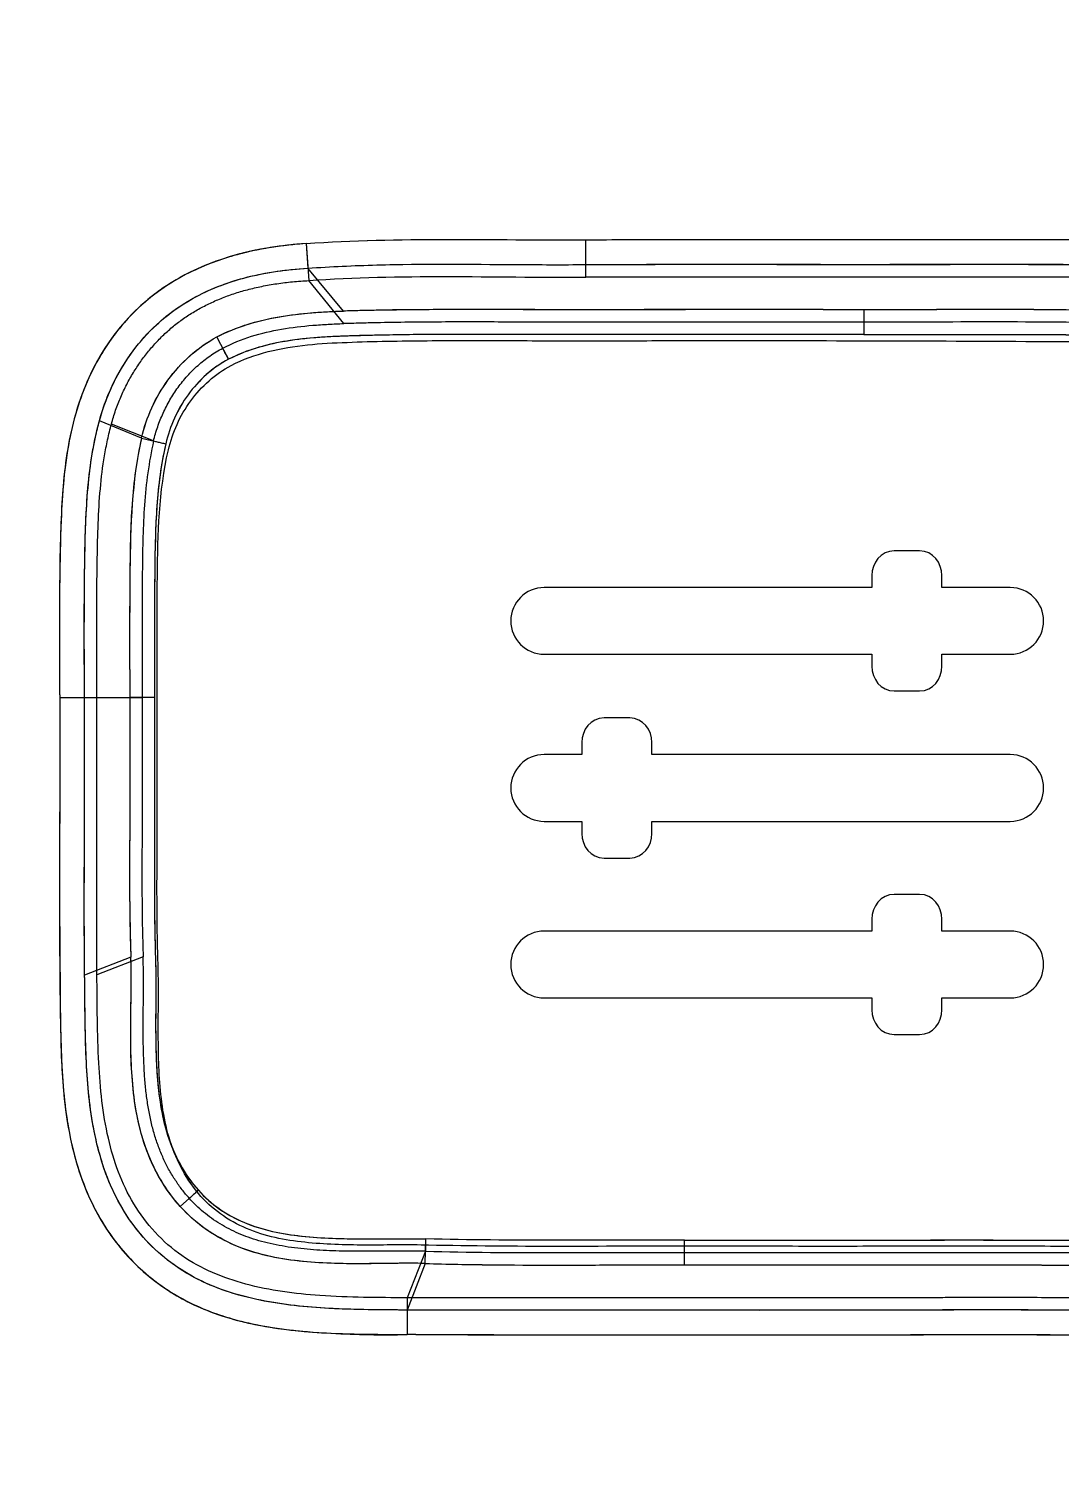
# Model space of a CAD drawing. Header units: millimetres. Extents: x 4086 to 8300, y 123 to 1549.
# Drawn here: x 6783.15 to 6793.97, y 1057.34 to 1072.49 of the extents above; entities that cross this region are included whole.
import ezdxf

# ---------------------------------------------------------------- set-up
doc = ezdxf.new("R2010")
doc.units = ezdxf.units.MM
for name, color, linetype in [('00_COMPONENTS', 7, 'Continuous'), ('06_ALL_SURFS', 7, 'Continuous'), ('layer 4', 7, 'Continuous')]:
    doc.layers.add(name, color=color, linetype=linetype)

msp = doc.modelspace()

# ---------------------------------------------------------------- linework, layer by layer
at = {"layer": '00_COMPONENTS', "linetype": 'Continuous'}
for p, q in [((6786.059, 1070.236), (6786.077, 1069.977)), ((6788.992, 1070.015), (6788.991, 1070.275)), ((6786.448, 1069.527), (6786.077, 1069.977)), ((6791.909, 1069.541), (6791.908, 1069.281)), ((6785.244, 1069.021), (6785.121, 1069.256)), ((6784.33, 1068.194), (6783.889, 1068.376)), ((6784.33, 1068.194), (6784.585, 1068.134)), ((6783.472, 1065.471), (6783.732, 1065.471)), ((6783.732, 1065.471), (6784.207, 1065.472)), ((6784.468, 1065.472), (6784.207, 1065.472)), ((6784.219, 1062.748), (6783.734, 1062.559)), ((6784.927, 1060.303), (6784.737, 1060.133)), ((6787.308, 1059.534), (6787.315, 1059.791)), ((6790.027, 1059.519), (6790.028, 1059.78)), ((6787.308, 1059.534), (6787.118, 1059.045)), ((6787.118, 1059.045), (6787.116, 1058.788))]:
    msp.add_line(p, q, dxfattribs=at)
msp.add_arc((6786.172, 1067.023), 3.208, 101.88, 105.5948, dxfattribs=at)
at = {"layer": '00_COMPONENTS', "color": 7, "linetype": 'Continuous'}
msp.add_open_spline([(6896.534, 1108.165), (6892.435, 1108.165), (6884.238, 1108.165), (6871.943, 1108.165), (6859.647, 1108.165), (6847.352, 1108.165), (6835.056, 1108.165), (6824.81, 1108.165), (6816.613, 1108.165), (6810.465, 1108.165), (6804.317, 1108.164), (6798.171, 1108.165), (6792.02, 1108.161), (6786.898, 1108.153), (6782.805, 1108.082), (6779.737, 1107.911), (6776.694, 1107.469), (6773.751, 1106.452), (6771.78, 1104.717), (6770.687, 1102.984), (6769.89, 1101.088), (6769.318, 1098.576), (6769.05, 1095.513), (6768.976, 1092.443), (6768.943, 1089.371), (6768.919, 1086.296), (6768.904, 1082.193), (6768.904, 1077.068), (6768.904, 1068.872), (6768.904, 1058.629), (6768.904, 1046.334), (6768.904, 1034.038), (6768.904, 1021.743), (6768.904, 1009.448), (6768.904, 999.206), (6768.904, 991.007), (6768.904, 985.882), (6768.919, 981.779), (6768.944, 978.707), (6768.976, 975.635), (6769.051, 972.564), (6769.318, 969.496), (6770.002, 966.488), (6771.385, 963.696), (6773.753, 961.632), (6776.68, 960.609), (6779.725, 960.166), (6782.802, 959.995), (6786.901, 959.924), (6792.022, 959.916), (6798.17, 959.911), (6804.317, 959.912), (6810.465, 959.912), (6816.613, 959.912), (6824.81, 959.912), (6835.056, 959.912), (6847.352, 959.912), (6859.647, 959.912), (6871.943, 959.912), (6884.238, 959.912), (6892.435, 959.912), (6896.534, 959.912)], degree=3, knots=[0, 0, 0, 0, 0.031258, 0.062515, 0.093773, 0.12503, 0.156288, 0.187546, 0.203174, 0.218804, 0.234431, 0.250064, 0.265681, 0.281339, 0.289127, 0.296905, 0.304752, 0.31255, 0.3203, 0.3242, 0.328112, 0.335929, 0.343723, 0.351535, 0.359344, 0.367155, 0.374992, 0.390635, 0.406242, 0.437497, 0.468755, 0.500012, 0.53127, 0.562527, 0.593784, 0.609382, 0.625053, 0.632872, 0.640675, 0.648485, 0.656303, 0.664103, 0.671927, 0.679731, 0.68745, 0.6952, 0.703045, 0.71088, 0.718683, 0.734311, 0.749937, 0.765568, 0.781197, 0.796825, 0.812455, 0.843712, 0.87497, 0.906227, 0.937485, 0.968742, 1, 1, 1, 1], dxfattribs=at)
at = {"layer": '00_COMPONENTS', "linetype": 'Continuous'}
for points in [[(6786.059, 1070.236), (6785.875, 1070.223), (6785.692, 1070.2), (6785.512, 1070.162)], [(6786.059, 1070.236), (6787.034, 1070.304), (6788.013, 1070.27), (6788.991, 1070.275)], [(6791.908, 1069.281), (6792.813, 1069.279), (6793.717, 1069.291), (6794.622, 1069.27)], [(6783.804, 1068.883), (6783.694, 1068.657), (6783.62, 1068.413), (6783.573, 1068.166)], [(6783.573, 1068.166), (6783.507, 1067.826), (6783.49, 1067.477), (6783.48, 1067.131)], [(6783.482, 1061.98), (6783.488, 1061.696), (6783.499, 1061.41), (6783.537, 1061.128)], [(6783.537, 1061.128), (6783.567, 1060.904), (6783.615, 1060.681), (6783.688, 1060.467)], [(6790.028, 1059.78), (6789.123, 1059.781), (6788.219, 1059.769), (6787.315, 1059.791)]]:
    msp.add_open_spline(points, degree=3, dxfattribs=at)
for points, knots in [([(6788.991, 1070.275), (6789.569, 1070.278), (6790.726, 1070.278), (6792.172, 1070.277), (6793.329, 1070.279), (6794.196, 1070.278), (6795.063, 1070.271), (6795.642, 1070.264), (6795.93, 1070.238)], [0, 0, 0, 0, 0.250046, 0.500085, 0.625098, 0.750112, 0.87506, 1, 1, 1, 1]), ([(6785.31, 1070.112), (6784.99, 1070.023), (6784.37, 1069.729), (6783.948, 1069.182), (6783.804, 1068.883)], [0, 0, 0, 0, 0.500066, 1, 1, 1, 1]), ([(6783.889, 1068.376), (6783.952, 1068.609), (6784.155, 1069.061), (6784.674, 1069.593), (6785.351, 1069.894), (6785.835, 1069.963), (6786.077, 1069.977)], [0, 0, 0, 0, 0.250046, 0.4998, 0.749689, 1, 1, 1, 1]), ([(6786.077, 1069.977), (6786.317, 1069.994), (6787.289, 1070.037), (6788.261, 1070.009), (6788.992, 1070.015)], [0, 0, 0, 0, 0.247573, 1, 1, 1, 1]), ([(6788.992, 1070.015), (6789.963, 1070.02), (6791.905, 1070.014), (6793.847, 1070.02), (6794.818, 1070.015)], [0, 0, 0, 0, 0.500083, 1, 1, 1, 1]), ([(6785.121, 1069.256), (6785.228, 1069.311), (6785.652, 1069.481), (6786.114, 1069.517), (6786.448, 1069.527)], [0, 0, 0, 0, 0.263795, 1, 1, 1, 1]), ([(6791.909, 1069.541), (6791.455, 1069.542), (6790.547, 1069.544), (6789.185, 1069.539), (6787.818, 1069.544), (6786.906, 1069.542), (6786.448, 1069.527)], [0, 0, 0, 0, 0.249318, 0.498716, 0.74843, 1, 1, 1, 1]), ([(6794.628, 1069.526), (6794.4, 1069.533), (6793.494, 1069.55), (6792.588, 1069.539), (6791.909, 1069.541)], [0, 0, 0, 0, 0.250955, 1, 1, 1, 1]), ([(6784.33, 1068.194), (6784.382, 1068.411), (6784.571, 1068.835), (6784.921, 1069.147), (6785.121, 1069.256)], [0, 0, 0, 0, 0.494632, 1, 1, 1, 1]), ([(6791.908, 1069.281), (6791.35, 1069.282), (6790.233, 1069.284), (6788.837, 1069.278), (6787.718, 1069.285), (6787.019, 1069.279), (6786.46, 1069.266), (6785.908, 1069.238), (6785.489, 1069.149), (6785.244, 1069.021)], [0, 0, 0, 0, 0.250132, 0.500506, 0.625898, 0.751283, 0.813978, 0.876227, 1, 1, 1, 1]), ([(6785.244, 1069.021), (6785.077, 1068.934), (6784.786, 1068.672), (6784.627, 1068.318), (6784.585, 1068.134)], [0, 0, 0, 0, 0.499196, 1, 1, 1, 1]), ([(6783.732, 1065.471), (6783.731, 1065.967), (6783.725, 1066.933), (6783.764, 1067.917), (6783.889, 1068.376)], [0, 0, 0, 0, 0.510588, 1, 1, 1, 1]), ([(6784.33, 1068.194), (6784.228, 1067.742), (6784.202, 1066.824), (6784.206, 1065.918), (6784.207, 1065.472)], [0, 0, 0, 0, 0.509358, 1, 1, 1, 1]), ([(6784.585, 1068.134), (6784.485, 1067.702), (6784.464, 1066.803), (6784.466, 1065.917), (6784.468, 1065.472)], [0, 0, 0, 0, 0.499528, 1, 1, 1, 1]), ([(6783.48, 1067.131), (6783.472, 1066.854), (6783.469, 1066.301), (6783.469, 1065.747), (6783.472, 1065.471)], [0, 0, 0, 0, 0.499969, 1, 1, 1, 1]), ([(6783.472, 1065.471), (6783.472, 1065.18), (6783.475, 1064.016), (6783.464, 1062.853), (6783.482, 1061.98)], [0, 0, 0, 0, 0.250005, 1, 1, 1, 1]), ([(6783.734, 1062.559), (6783.728, 1063.043), (6783.733, 1064.014), (6783.733, 1064.985), (6783.732, 1065.471)], [0, 0, 0, 0, 0.498945, 1, 1, 1, 1]), ([(6784.207, 1065.472), (6784.208, 1065.02), (6784.21, 1064.341), (6784.202, 1063.433), (6784.212, 1062.977), (6784.219, 1062.748)], [0, 0, 0, 0, 0.497996, 0.747895, 1, 1, 1, 1]), ([(6784.468, 1065.472), (6784.468, 1065.039), (6784.469, 1064.388), (6784.464, 1063.521), (6784.469, 1062.977), (6784.483, 1062.539), (6784.478, 1062.095), (6784.478, 1061.539), (6784.565, 1060.874), (6784.779, 1060.467), (6784.927, 1060.303)], [0, 0, 0, 0, 0.247168, 0.370755, 0.494344, 0.557186, 0.620652, 0.747468, 0.87406, 1, 1, 1, 1]), ([(6784.737, 1060.133), (6784.571, 1060.315), (6784.33, 1060.749), (6784.218, 1061.446), (6784.215, 1062.109), (6784.226, 1062.539), (6784.219, 1062.748)], [0, 0, 0, 0, 0.270836, 0.527317, 0.769329, 1, 1, 1, 1]), ([(6787.118, 1059.045), (6786.875, 1059.046), (6786.388, 1059.048), (6785.66, 1059.109), (6784.948, 1059.306), (6784.34, 1059.745), (6783.953, 1060.383), (6783.782, 1061.099), (6783.738, 1061.829), (6783.737, 1062.315), (6783.734, 1062.559)], [0, 0, 0, 0, 0.12503, 0.250048, 0.375049, 0.499992, 0.624947, 0.749944, 0.874975, 1, 1, 1, 1]), ([(6790.028, 1059.78), (6790.356, 1059.779), (6791.011, 1059.778), (6791.994, 1059.778), (6792.979, 1059.782), (6793.964, 1059.776), (6794.785, 1059.778), (6795.442, 1059.793), (6796.085, 1059.824), (6796.748, 1059.985), (6797.19, 1060.467), (6797.311, 1060.766), (6797.343, 1060.92)], [0, 0, 0, 0, 0.125838, 0.251673, 0.377576, 0.503746, 0.629905, 0.692995, 0.755636, 0.878906, 0.939425, 1, 1, 1, 1]), ([(6783.688, 1060.467), (6783.756, 1060.267), (6783.939, 1059.878), (6784.365, 1059.394), (6784.913, 1059.055), (6785.324, 1058.934), (6785.532, 1058.892)], [0, 0, 0, 0, 0.250017, 0.49998, 0.749944, 1, 1, 1, 1]), ([(6784.927, 1060.303), (6785.064, 1060.146), (6785.431, 1059.909), (6786.056, 1059.8), (6786.685, 1059.788), (6787.105, 1059.796), (6787.315, 1059.791)], [0, 0, 0, 0, 0.248531, 0.498556, 0.749156, 1, 1, 1, 1]), ([(6787.308, 1059.534), (6787.1, 1059.539), (6786.674, 1059.527), (6786.014, 1059.536), (6785.319, 1059.667), (6784.899, 1059.946), (6784.737, 1060.133)], [0, 0, 0, 0, 0.229171, 0.469893, 0.72658, 1, 1, 1, 1]), ([(6787.308, 1059.534), (6787.536, 1059.527), (6788.442, 1059.51), (6789.348, 1059.521), (6790.027, 1059.519)], [0, 0, 0, 0, 0.250944, 1, 1, 1, 1]), ([(6790.027, 1059.52), (6790.481, 1059.519), (6791.389, 1059.517), (6792.751, 1059.521), (6794.118, 1059.516), (6795.03, 1059.518), (6795.488, 1059.533)], [0, 0, 0, 0, 0.249315, 0.498717, 0.748433, 1, 1, 1, 1]), ([(6795.859, 1059.084), (6795.139, 1059.031), (6793.685, 1059.052), (6791.502, 1059.04), (6789.31, 1059.044), (6787.848, 1059.043), (6787.118, 1059.045)], [0, 0, 0, 0, 0.247593, 0.498354, 0.749333, 1, 1, 1, 1]), ([(6785.532, 1058.892), (6785.792, 1058.84), (6786.321, 1058.792), (6786.851, 1058.782), (6787.116, 1058.788)], [0, 0, 0, 0, 0.499985, 1, 1, 1, 1]), ([(6795.877, 1058.824), (6795.151, 1058.773), (6793.691, 1058.789), (6791.502, 1058.779), (6789.309, 1058.783), (6787.847, 1058.781), (6787.116, 1058.787)], [0, 0, 0, 0, 0.249272, 0.499277, 0.749641, 1, 1, 1, 1])]:
    msp.add_open_spline(points, degree=3, knots=knots, dxfattribs=at)
at = {"layer": '06_ALL_SURFS', "linetype": 'Continuous'}
for p, q in [((6786.059, 1070.236), (6786.086, 1069.847)), ((6788.993, 1069.884), (6788.991, 1070.275)), ((6788.992, 1070.015), (6788.991, 1070.275)), ((6786.448, 1069.527), (6786.077, 1069.977)), ((6786.452, 1069.396), (6786.086, 1069.847)), ((6791.909, 1069.541), (6791.908, 1069.281)), ((6785.244, 1069.021), (6785.121, 1069.256)), ((6784.33, 1068.194), (6783.889, 1068.376)), ((6784.457, 1068.164), (6784.015, 1068.342)), ((6784.33, 1068.194), (6784.585, 1068.134)), ((6783.472, 1065.471), (6783.862, 1065.471)), ((6783.732, 1065.471), (6784.207, 1065.472)), ((6783.862, 1065.472), (6784.337, 1065.472)), ((6784.468, 1065.472), (6784.207, 1065.472)), ((6784.219, 1062.748), (6783.734, 1062.559)), ((6784.348, 1062.753), (6783.863, 1062.561)), ((6784.927, 1060.303), (6784.737, 1060.133)), ((6787.308, 1059.534), (6787.315, 1059.791)), ((6790.027, 1059.519), (6790.028, 1059.78)), ((6787.311, 1059.662), (6787.119, 1059.174)), ((6787.308, 1059.534), (6787.118, 1059.045)), ((6787.119, 1059.174), (6787.116, 1058.788)), ((6787.118, 1059.045), (6787.116, 1058.788))]:
    msp.add_line(p, q, dxfattribs=at)
for points, knots in [([(6786.059, 1070.236), (6785.807, 1070.218), (6785.333, 1070.148), (6784.686, 1069.888), (6784.157, 1069.466), (6783.762, 1068.88), (6783.54, 1068.149), (6783.477, 1067.326), (6783.468, 1066.426), (6783.471, 1065.799), (6783.472, 1065.471)], [0, 0, 0, 0, 0.12219, 0.229341, 0.332759, 0.444163, 0.565374, 0.697086, 0.841566, 1, 1, 1, 1]), ([(6786.059, 1070.236), (6785.798, 1070.218), (6785.303, 1070.143), (6784.626, 1069.857), (6784.093, 1069.396), (6783.724, 1068.786), (6783.527, 1068.066), (6783.478, 1067.269), (6783.468, 1066.398), (6783.471, 1065.79), (6783.472, 1065.471)], [0, 0, 0, 0, 0.12634, 0.239994, 0.34978, 0.461264, 0.579053, 0.70644, 0.845699, 1, 1, 1, 1]), ([(6786.059, 1070.236), (6786.547, 1070.27), (6787.524, 1070.287), (6788.502, 1070.272), (6788.991, 1070.275)], [0, 0, 0, 0, 0.5, 1, 1, 1, 1]), ([(6788.991, 1070.275), (6789.477, 1070.278), (6790.449, 1070.279), (6791.665, 1070.277), (6792.636, 1070.278), (6793.364, 1070.278), (6793.971, 1070.278), (6794.396, 1070.276), (6794.638, 1070.274), (6794.825, 1070.273), (6795.015, 1070.271), (6795.276, 1070.268), (6795.732, 1070.26), (6796.383, 1070.202), (6797.142, 1069.962), (6797.569, 1069.654), (6797.746, 1069.455)], [0, 0, 0, 0, 0.162657, 0.325314, 0.406503, 0.487691, 0.56888, 0.609475, 0.629772, 0.650069, 0.671869, 0.693669, 0.737269, 0.824469, 0.912235, 1, 1, 1, 1]), ([(6783.889, 1068.376), (6783.941, 1068.567), (6784.09, 1068.924), (6784.441, 1069.375), (6784.899, 1069.706), (6785.457, 1069.91), (6785.862, 1069.965), (6786.077, 1069.977)], [0, 0, 0, 0, 0.204031, 0.393753, 0.581726, 0.778344, 1, 1, 1, 1]), ([(6786.077, 1069.977), (6786.559, 1070.012), (6787.532, 1070.027), (6788.503, 1070.011), (6788.992, 1070.015)], [0, 0, 0, 0, 0.496668, 1, 1, 1, 1]), ([(6788.992, 1070.015), (6789.478, 1070.018), (6790.45, 1070.019), (6791.665, 1070.017), (6792.636, 1070.018), (6793.364, 1070.018), (6793.97, 1070.017), (6794.394, 1070.017), (6794.637, 1070.016), (6794.758, 1070.016), (6794.818, 1070.015)], [0, 0, 0, 0, 0.250126, 0.500513, 0.625521, 0.750439, 0.875266, 0.937644, 0.968825, 1, 1, 1, 1]), ([(6784.015, 1068.341), (6784.028, 1068.39), (6784.057, 1068.486), (6784.111, 1068.625), (6784.173, 1068.757), (6784.243, 1068.881), (6784.32, 1068.997), (6784.403, 1069.106), (6784.492, 1069.208), (6784.588, 1069.303), (6784.69, 1069.39), (6784.799, 1069.469), (6784.915, 1069.541), (6785.037, 1069.605), (6785.165, 1069.662), (6785.3, 1069.711), (6785.443, 1069.753), (6785.593, 1069.788), (6785.752, 1069.816), (6785.917, 1069.836), (6786.029, 1069.844), (6786.086, 1069.847)], [0, 0, 0, 0, 0.054908, 0.108708, 0.161557, 0.213355, 0.263731, 0.313012, 0.361838, 0.410744, 0.459335, 0.507924, 0.557089, 0.607142, 0.657672, 0.709389, 0.763129, 0.819342, 0.877606, 0.937857, 1, 1, 1, 1]), ([(6786.086, 1069.847), (6786.565, 1069.883), (6787.535, 1069.897), (6788.504, 1069.88), (6788.993, 1069.884)], [0, 0, 0, 0, 0.495025, 1, 1, 1, 1]), ([(6788.993, 1069.885), (6789.478, 1069.887), (6790.45, 1069.888), (6791.665, 1069.887), (6792.636, 1069.888), (6793.364, 1069.888), (6793.97, 1069.887), (6794.394, 1069.887), (6794.636, 1069.887), (6794.757, 1069.887), (6794.817, 1069.887)], [0, 0, 0, 0, 0.250076, 0.500546, 0.625611, 0.750544, 0.875339, 0.937685, 0.968844, 1, 1, 1, 1]), ([(6785.121, 1069.256), (6785.325, 1069.362), (6785.661, 1069.461), (6786.058, 1069.507), (6786.282, 1069.521), (6786.393, 1069.526), (6786.448, 1069.527)], [0, 0, 0, 0, 0.504698, 0.756219, 0.87899, 1, 1, 1, 1]), ([(6791.909, 1069.541), (6791.454, 1069.542), (6790.771, 1069.543), (6789.975, 1069.542), (6789.52, 1069.542), (6789.18, 1069.541), (6788.84, 1069.541), (6788.386, 1069.542), (6787.818, 1069.544), (6787.248, 1069.542), (6786.849, 1069.536), (6786.62, 1069.532), (6786.505, 1069.529), (6786.448, 1069.527)], [0, 0, 0, 0, 0.249864, 0.374825, 0.437314, 0.499807, 0.561929, 0.624164, 0.748975, 0.874245, 0.937059, 0.968513, 1, 1, 1, 1]), ([(6794.628, 1069.526), (6794.174, 1069.54), (6793.267, 1069.547), (6792.361, 1069.54), (6791.909, 1069.541)], [0, 0, 0, 0, 0.501234, 1, 1, 1, 1]), ([(6785.183, 1069.138), (6785.279, 1069.189), (6785.481, 1069.27), (6785.801, 1069.344), (6786.071, 1069.375), (6786.29, 1069.389), (6786.399, 1069.394), (6786.453, 1069.396)], [0, 0, 0, 0, 0.250657, 0.497023, 0.750325, 0.875521, 1, 1, 1, 1]), ([(6791.908, 1069.411), (6791.454, 1069.412), (6790.771, 1069.412), (6789.976, 1069.412), (6789.521, 1069.411), (6789.18, 1069.41), (6788.84, 1069.41), (6788.386, 1069.411), (6787.818, 1069.414), (6787.25, 1069.412), (6786.851, 1069.406), (6786.624, 1069.4), (6786.51, 1069.397), (6786.453, 1069.395)], [0, 0, 0, 0, 0.250055, 0.3751, 0.437617, 0.500172, 0.562429, 0.624782, 0.749631, 0.874713, 0.937339, 0.968698, 1, 1, 1, 1]), ([(6794.625, 1069.398), (6794.172, 1069.41), (6793.266, 1069.416), (6792.361, 1069.41), (6791.908, 1069.411)], [0, 0, 0, 0, 0.500618, 1, 1, 1, 1]), ([(6784.33, 1068.194), (6784.382, 1068.411), (6784.525, 1068.728), (6784.83, 1069.067), (6785.019, 1069.201), (6785.121, 1069.256)], [0, 0, 0, 0, 0.493066, 0.743808, 1, 1, 1, 1]), ([(6791.908, 1069.281), (6791.453, 1069.282), (6790.771, 1069.283), (6789.976, 1069.282), (6789.521, 1069.281), (6789.181, 1069.28), (6788.84, 1069.28), (6788.386, 1069.281), (6787.818, 1069.284), (6787.251, 1069.282), (6786.854, 1069.275), (6786.627, 1069.269), (6786.46, 1069.264), (6786.298, 1069.258), (6786.085, 1069.243), (6785.826, 1069.213), (6785.523, 1069.143), (6785.334, 1069.068), (6785.244, 1069.021)], [0, 0, 0, 0, 0.203661, 0.305491, 0.356406, 0.407322, 0.458014, 0.508706, 0.61009, 0.711474, 0.762166, 0.787512, 0.812858, 0.83681, 0.860762, 0.908666, 0.954333, 1, 1, 1, 1]), ([(6784.457, 1068.164), (6784.463, 1068.189), (6784.476, 1068.239), (6784.5, 1068.313), (6784.527, 1068.386), (6784.557, 1068.457), (6784.591, 1068.527), (6784.628, 1068.596), (6784.669, 1068.662), (6784.713, 1068.726), (6784.761, 1068.788), (6784.812, 1068.848), (6784.866, 1068.904), (6784.923, 1068.958), (6784.983, 1069.009), (6785.047, 1069.056), (6785.113, 1069.099), (6785.159, 1069.126), (6785.183, 1069.138)], [0, 0, 0, 0, 0.06163, 0.123548, 0.185597, 0.247748, 0.309975, 0.372242, 0.434505, 0.49679, 0.559134, 0.62157, 0.684128, 0.746788, 0.809575, 0.87263, 0.93613, 1, 1, 1, 1]), ([(6785.244, 1069.021), (6785.159, 1068.977), (6785.003, 1068.868), (6784.748, 1068.585), (6784.627, 1068.318), (6784.585, 1068.134)], [0, 0, 0, 0, 0.25, 0.5, 1, 1, 1, 1]), ([(6785.244, 1069.021), (6785.237, 1069.035), (6785.222, 1069.062), (6785.202, 1069.102), (6785.189, 1069.127), (6785.183, 1069.139)], [0, 0, 0, 0, 0.356842, 0.700978, 1, 1, 1, 1]), ([(6783.732, 1065.471), (6783.731, 1065.716), (6783.729, 1066.205), (6783.733, 1066.94), (6783.751, 1067.549), (6783.801, 1067.971), (6783.84, 1068.176), (6783.867, 1068.291), (6783.881, 1068.347), (6783.889, 1068.376)], [0, 0, 0, 0, 0.252123, 0.503003, 0.755823, 0.878975, 0.939714, 0.969906, 1, 1, 1, 1]), ([(6783.862, 1065.471), (6783.861, 1065.716), (6783.859, 1066.205), (6783.864, 1066.935), (6783.88, 1067.538), (6783.93, 1067.951), (6783.968, 1068.149), (6783.993, 1068.26), (6784.007, 1068.314), (6784.015, 1068.341)], [0, 0, 0, 0, 0.25507, 0.508188, 0.760767, 0.882052, 0.941397, 0.970746, 1, 1, 1, 1]), ([(6784.33, 1068.194), (6784.279, 1067.966), (6784.219, 1067.51), (6784.204, 1066.6), (6784.206, 1065.923), (6784.207, 1065.472)], [0, 0, 0, 0, 0.256267, 0.503534, 1, 1, 1, 1]), ([(6784.457, 1068.165), (6784.407, 1067.944), (6784.364, 1067.607), (6784.344, 1067.159), (6784.339, 1066.823), (6784.337, 1066.486), (6784.336, 1066.035), (6784.337, 1065.697), (6784.337, 1065.472)], [0, 0, 0, 0, 0.251721, 0.375445, 0.498758, 0.624573, 0.749669, 1, 1, 1, 1]), ([(6784.457, 1068.164), (6784.47, 1068.161), (6784.497, 1068.155), (6784.539, 1068.145), (6784.569, 1068.138), (6784.585, 1068.134)], [0, 0, 0, 0, 0.297552, 0.63921, 1, 1, 1, 1]), ([(6784.585, 1068.134), (6784.535, 1067.919), (6784.494, 1067.593), (6784.474, 1067.154), (6784.469, 1066.821), (6784.467, 1066.486), (6784.466, 1066.036), (6784.467, 1065.698), (6784.468, 1065.472)], [0, 0, 0, 0, 0.246871, 0.370306, 0.493742, 0.620306, 0.746871, 1, 1, 1, 1]), ([(6783.472, 1065.471), (6783.473, 1065.119), (6783.474, 1064.453), (6783.467, 1063.502), (6783.476, 1062.645), (6783.479, 1061.863), (6783.516, 1061.139), (6783.66, 1060.472), (6783.938, 1059.88), (6784.359, 1059.402), (6784.903, 1059.059), (6785.555, 1058.866), (6786.303, 1058.789), (6786.832, 1058.79), (6787.116, 1058.788)], [0, 0, 0, 0, 0.115066, 0.218356, 0.3115, 0.396199, 0.474535, 0.548565, 0.618584, 0.68639, 0.754381, 0.826585, 0.907059, 1, 1, 1, 1]), ([(6783.472, 1065.471), (6783.473, 1065.083), (6783.473, 1064.344), (6783.468, 1063.288), (6783.478, 1062.332), (6783.485, 1061.464), (6783.593, 1060.682), (6783.851, 1060.021), (6784.235, 1059.524), (6784.68, 1059.184), (6785.154, 1058.976), (6785.639, 1058.862), (6786.13, 1058.807), (6786.624, 1058.791), (6786.952, 1058.789), (6787.116, 1058.788)], [0, 0, 0, 0, 0.127072, 0.242003, 0.346182, 0.440293, 0.526306, 0.603282, 0.669933, 0.729641, 0.784707, 0.838372, 0.892372, 0.946324, 1, 1, 1, 1]), ([(6783.734, 1062.559), (6783.733, 1062.589), (6783.733, 1062.648), (6783.732, 1062.768), (6783.731, 1062.978), (6783.73, 1063.279), (6783.731, 1063.64), (6783.733, 1064.371), (6783.733, 1064.981), (6783.732, 1065.471)], [0, 0, 0, 0, 0.030836, 0.061693, 0.123471, 0.247248, 0.371275, 0.495491, 1, 1, 1, 1]), ([(6783.863, 1062.561), (6783.862, 1062.59), (6783.862, 1062.65), (6783.862, 1062.77), (6783.861, 1062.979), (6783.861, 1063.279), (6783.861, 1063.64), (6783.863, 1064.371), (6783.863, 1064.981), (6783.862, 1065.472)], [0, 0, 0, 0, 0.030782, 0.061543, 0.123178, 0.246756, 0.37071, 0.494976, 1, 1, 1, 1]), ([(6784.207, 1065.472), (6784.208, 1065.248), (6784.208, 1064.8), (6784.208, 1064.238), (6784.205, 1063.786), (6784.205, 1063.441), (6784.208, 1063.153), (6784.212, 1062.951), (6784.216, 1062.836), (6784.218, 1062.777), (6784.219, 1062.748)], [0, 0, 0, 0, 0.246547, 0.492967, 0.618969, 0.745359, 0.872303, 0.936044, 0.967993, 1, 1, 1, 1]), ([(6784.337, 1065.472), (6784.338, 1065.248), (6784.339, 1064.8), (6784.338, 1064.238), (6784.335, 1063.785), (6784.335, 1063.442), (6784.337, 1063.155), (6784.342, 1062.954), (6784.345, 1062.839), (6784.347, 1062.781), (6784.348, 1062.752)], [0, 0, 0, 0, 0.246977, 0.493931, 0.620092, 0.746366, 0.872921, 0.936376, 0.968146, 1, 1, 1, 1]), ([(6784.468, 1065.472), (6784.468, 1065.248), (6784.469, 1064.8), (6784.468, 1064.238), (6784.466, 1063.785), (6784.465, 1063.442), (6784.467, 1063.157), (6784.471, 1062.957), (6784.474, 1062.842), (6784.476, 1062.759), (6784.479, 1062.674), (6784.481, 1062.564), (6784.481, 1062.37), (6784.478, 1062.094), (6784.48, 1061.762), (6784.496, 1061.435), (6784.539, 1061.111), (6784.644, 1060.716), (6784.796, 1060.447), (6784.927, 1060.303)], [0, 0, 0, 0, 0.129159, 0.258318, 0.324212, 0.390106, 0.456, 0.488947, 0.505421, 0.521894, 0.537407, 0.55292, 0.583946, 0.645997, 0.708049, 0.7701, 0.8303, 0.890501, 1, 1, 1, 1]), ([(6784.737, 1060.133), (6784.585, 1060.301), (6784.405, 1060.609), (6784.281, 1061.056), (6784.234, 1061.407), (6784.216, 1061.752), (6784.217, 1062.092), (6784.222, 1062.369), (6784.223, 1062.56), (6784.222, 1062.668), (6784.22, 1062.722), (6784.219, 1062.748)], [0, 0, 0, 0, 0.248592, 0.380638, 0.508581, 0.636311, 0.760491, 0.881624, 0.941133, 0.970642, 1, 1, 1, 1]), ([(6784.832, 1060.218), (6784.806, 1060.247), (6784.755, 1060.307), (6784.686, 1060.405), (6784.621, 1060.51), (6784.564, 1060.623), (6784.514, 1060.743), (6784.47, 1060.87), (6784.434, 1061.003), (6784.406, 1061.142), (6784.383, 1061.287), (6784.367, 1061.437), (6784.357, 1061.593), (6784.351, 1061.753), (6784.348, 1061.915), (6784.348, 1062.079), (6784.35, 1062.245), (6784.351, 1062.413), (6784.351, 1062.582), (6784.349, 1062.696), (6784.348, 1062.753)], [0, 0, 0, 0, 0.043884, 0.08926, 0.136017, 0.183889, 0.232978, 0.283441, 0.33544, 0.389123, 0.444538, 0.50186, 0.560987, 0.621481, 0.682901, 0.744915, 0.807714, 0.871219, 0.93535, 1, 1, 1, 1]), ([(6787.118, 1059.045), (6786.846, 1059.047), (6786.333, 1059.048), (6785.594, 1059.122), (6784.916, 1059.327), (6784.348, 1059.745), (6783.974, 1060.341), (6783.793, 1061.026), (6783.737, 1061.77), (6783.737, 1062.286), (6783.734, 1062.559)], [0, 0, 0, 0, 0.139545, 0.263785, 0.380647, 0.499335, 0.617486, 0.735, 0.859678, 1, 1, 1, 1]), ([(6787.119, 1059.174), (6786.813, 1059.175), (6786.245, 1059.177), (6785.436, 1059.28), (6784.722, 1059.572), (6784.205, 1060.134), (6783.948, 1060.862), (6783.866, 1061.68), (6783.866, 1062.253), (6783.863, 1062.561)], [0, 0, 0, 0, 0.162547, 0.302423, 0.432274, 0.56415, 0.69511, 0.836021, 1, 1, 1, 1]), ([(6790.028, 1059.78), (6790.482, 1059.779), (6791.165, 1059.778), (6791.96, 1059.778), (6792.415, 1059.779), (6792.755, 1059.78), (6793.096, 1059.781), (6793.55, 1059.779), (6794.118, 1059.777), (6794.685, 1059.779), (6795.082, 1059.785), (6795.309, 1059.791), (6795.476, 1059.796), (6795.638, 1059.803), (6795.851, 1059.817), (6796.11, 1059.847), (6796.338, 1059.9), (6796.483, 1059.948), (6796.542, 1059.97), (6796.588, 1059.99), (6796.623, 1060.006), (6796.658, 1060.022), (6796.702, 1060.044), (6796.753, 1060.073), (6796.833, 1060.125), (6796.963, 1060.226), (6797.187, 1060.471), (6797.305, 1060.736), (6797.343, 1060.92)], [0, 0, 0, 0, 0.173414, 0.260122, 0.303475, 0.346829, 0.389992, 0.433156, 0.519483, 0.60581, 0.648973, 0.670555, 0.692137, 0.712533, 0.732929, 0.773721, 0.812548, 0.822255, 0.831962, 0.836815, 0.841669, 0.846522, 0.851375, 0.860664, 0.869953, 0.888532, 0.925688, 1, 1, 1, 1]), ([(6784.927, 1060.303), (6784.916, 1060.293), (6784.894, 1060.273), (6784.862, 1060.245), (6784.842, 1060.226), (6784.833, 1060.216)], [0, 0, 0, 0, 0.348199, 0.696329, 1, 1, 1, 1]), ([(6784.927, 1060.303), (6784.992, 1060.228), (6785.143, 1060.096), (6785.411, 1059.952), (6785.703, 1059.864), (6786.014, 1059.816), (6786.334, 1059.795), (6786.77, 1059.79), (6787.097, 1059.796), (6787.315, 1059.791)], [0, 0, 0, 0, 0.118548, 0.237096, 0.359117, 0.481139, 0.610854, 0.740569, 1, 1, 1, 1]), ([(6787.308, 1059.534), (6787.092, 1059.539), (6786.649, 1059.525), (6786.092, 1059.537), (6785.64, 1059.608), (6785.307, 1059.713), (6784.996, 1059.885), (6784.815, 1060.043), (6784.737, 1060.133)], [0, 0, 0, 0, 0.237415, 0.487402, 0.611045, 0.739207, 0.869124, 1, 1, 1, 1]), ([(6787.311, 1059.662), (6787.264, 1059.663), (6787.169, 1059.664), (6787.027, 1059.664), (6786.887, 1059.663), (6786.747, 1059.662), (6786.609, 1059.662), (6786.472, 1059.663), (6786.337, 1059.666), (6786.203, 1059.672), (6786.069, 1059.682), (6785.936, 1059.696), (6785.806, 1059.716), (6785.681, 1059.741), (6785.563, 1059.771), (6785.452, 1059.807), (6785.348, 1059.848), (6785.249, 1059.895), (6785.155, 1059.948), (6785.065, 1060.007), (6784.981, 1060.072), (6784.903, 1060.142), (6784.855, 1060.192), (6784.832, 1060.218)], [0, 0, 0, 0, 0.05424, 0.108284, 0.161969, 0.215215, 0.267867, 0.319824, 0.37126, 0.422356, 0.473401, 0.524627, 0.575129, 0.623922, 0.670181, 0.714109, 0.756484, 0.798005, 0.839281, 0.880255, 0.920735, 0.960557, 1, 1, 1, 1]), ([(6787.312, 1059.662), (6787.312, 1059.675), (6787.312, 1059.703), (6787.313, 1059.746), (6787.314, 1059.775), (6787.315, 1059.791)], [0, 0, 0, 0, 0.300223, 0.646814, 1, 1, 1, 1]), ([(6787.311, 1059.662), (6787.764, 1059.65), (6788.67, 1059.645), (6789.575, 1059.65), (6790.028, 1059.649)], [0, 0, 0, 0, 0.500611, 1, 1, 1, 1]), ([(6790.028, 1059.65), (6790.482, 1059.649), (6791.164, 1059.648), (6791.96, 1059.648), (6792.415, 1059.649), (6792.756, 1059.65), (6793.096, 1059.65), (6793.55, 1059.649), (6794.118, 1059.647), (6794.686, 1059.649), (6795.085, 1059.655), (6795.313, 1059.66), (6795.426, 1059.663), (6795.483, 1059.665)], [0, 0, 0, 0, 0.250054, 0.3751, 0.437617, 0.500173, 0.56243, 0.624784, 0.749632, 0.874714, 0.93734, 0.968699, 1, 1, 1, 1]), ([(6787.308, 1059.534), (6787.762, 1059.52), (6788.669, 1059.514), (6789.575, 1059.52), (6790.027, 1059.519)], [0, 0, 0, 0, 0.50122, 1, 1, 1, 1]), ([(6790.027, 1059.52), (6790.482, 1059.519), (6791.164, 1059.518), (6791.96, 1059.518), (6792.415, 1059.519), (6792.756, 1059.52), (6793.096, 1059.52), (6793.55, 1059.518), (6794.118, 1059.517), (6794.688, 1059.519), (6795.087, 1059.524), (6795.316, 1059.529), (6795.431, 1059.531), (6795.488, 1059.533)], [0, 0, 0, 0, 0.249861, 0.374824, 0.437314, 0.499809, 0.561932, 0.624168, 0.748979, 0.874248, 0.937061, 0.968514, 1, 1, 1, 1]), ([(6795.85, 1059.213), (6795.371, 1059.177), (6794.647, 1059.167), (6793.802, 1059.175), (6793.374, 1059.177), (6793.128, 1059.177), (6792.944, 1059.176), (6792.761, 1059.175), (6792.518, 1059.174), (6792.094, 1059.172), (6791.243, 1059.172), (6790.271, 1059.173), (6789.3, 1059.172), (6788.33, 1059.173), (6787.603, 1059.173), (6787.119, 1059.174)], [0, 0, 0, 0, 0.164825, 0.248496, 0.290633, 0.311779, 0.332957, 0.353813, 0.374647, 0.416343, 0.499779, 0.666855, 0.750272, 0.833603, 1, 1, 1, 1]), ([(6795.859, 1059.084), (6795.377, 1059.048), (6794.65, 1059.037), (6793.801, 1059.045), (6793.373, 1059.047), (6793.128, 1059.047), (6792.945, 1059.046), (6792.762, 1059.045), (6792.519, 1059.044), (6792.094, 1059.043), (6791.243, 1059.042), (6790.271, 1059.044), (6789.3, 1059.043), (6788.33, 1059.043), (6787.603, 1059.043), (6787.118, 1059.045)], [0, 0, 0, 0, 0.165657, 0.249333, 0.291373, 0.312442, 0.333542, 0.354369, 0.3752, 0.416869, 0.50024, 0.667118, 0.750426, 0.833676, 1, 1, 1, 1]), ([(6795.877, 1058.824), (6795.389, 1058.79), (6794.656, 1058.777), (6793.801, 1058.783), (6793.373, 1058.785), (6793.128, 1058.786), (6792.946, 1058.785), (6792.763, 1058.784), (6792.52, 1058.783), (6792.094, 1058.782), (6791.243, 1058.781), (6790.271, 1058.783), (6789.3, 1058.782), (6788.329, 1058.781), (6787.601, 1058.783), (6787.116, 1058.787)], [0, 0, 0, 0, 0.16781, 0.251715, 0.293667, 0.314643, 0.335619, 0.3564, 0.37718, 0.418741, 0.501864, 0.668108, 0.751081, 0.834054, 1, 1, 1, 1]), ([(6795.877, 1058.824), (6795.389, 1058.79), (6794.656, 1058.778), (6793.801, 1058.784), (6793.373, 1058.786), (6793.128, 1058.786), (6792.946, 1058.785), (6792.763, 1058.784), (6792.52, 1058.784), (6792.094, 1058.782), (6791.243, 1058.782), (6790.271, 1058.783), (6789.3, 1058.783), (6788.329, 1058.782), (6787.601, 1058.784), (6787.116, 1058.788)], [0, 0, 0, 0, 0.16781, 0.251715, 0.293667, 0.314643, 0.335619, 0.3564, 0.37718, 0.418741, 0.501864, 0.668108, 0.751081, 0.834054, 1, 1, 1, 1])]:
    msp.add_open_spline(points, degree=3, knots=knots, dxfattribs=at)
for points in [[(6786.059, 1070.236), (6786.547, 1070.27), (6787.524, 1070.287), (6788.502, 1070.272), (6788.991, 1070.275)], [(6791.908, 1069.281), (6792.36, 1069.28), (6793.265, 1069.285), (6794.169, 1069.281), (6794.622, 1069.27)], [(6790.028, 1059.78), (6789.576, 1059.78), (6788.671, 1059.775), (6787.767, 1059.78), (6787.315, 1059.791)]]:
    msp.add_open_spline(points, degree=3, dxfattribs=at)
at = {"layer": 'layer 4', "color": 142}
msp.add_open_spline([(6797.038, 1068.693), (6796.901, 1068.849), (6796.717, 1068.968), (6796.522, 1069.045), (6796.522, 1069.045), (6796.326, 1069.123), (6796.117, 1069.159), (6795.909, 1069.179), (6795.909, 1069.179), (6795.699, 1069.2), (6795.489, 1069.204), (6795.279, 1069.204), (6795.279, 1069.204), (6794.165, 1069.204), (6793.05, 1069.214), (6791.936, 1069.216), (6791.936, 1069.216), (6791.378, 1069.217), (6790.819, 1069.218), (6790.261, 1069.218), (6790.261, 1069.218), (6789.982, 1069.217), (6789.703, 1069.217), (6789.424, 1069.216), (6789.424, 1069.216), (6789.145, 1069.216), (6788.865, 1069.216), (6788.585, 1069.216), (6788.585, 1069.216), (6788.306, 1069.217), (6788.026, 1069.218), (6787.746, 1069.218), (6787.746, 1069.218), (6787.606, 1069.218), (6787.466, 1069.218), (6787.326, 1069.216), (6787.326, 1069.216), (6787.186, 1069.215), (6787.047, 1069.213), (6786.907, 1069.211), (6786.907, 1069.211), (6786.767, 1069.208), (6786.627, 1069.205), (6786.487, 1069.199), (6786.487, 1069.199), (6786.348, 1069.194), (6786.21, 1069.187), (6786.071, 1069.173), (6786.071, 1069.173), (6785.795, 1069.143), (6785.516, 1069.084), (6785.271, 1068.956), (6785.271, 1068.956), (6785.105, 1068.869), (6784.959, 1068.738), (6784.847, 1068.585), (6784.847, 1068.585), (6784.734, 1068.431), (6784.655, 1068.253), (6784.612, 1068.07), (6784.612, 1068.07), (6784.512, 1067.637), (6784.502, 1067.188), (6784.497, 1066.743), (6784.497, 1066.743), (6784.493, 1066.296), (6784.494, 1065.853), (6784.495, 1065.408), (6784.495, 1065.408), (6784.496, 1065.191), (6784.496, 1064.974), (6784.496, 1064.757), (6784.496, 1064.757), (6784.496, 1064.541), (6784.496, 1064.324), (6784.495, 1064.107), (6784.495, 1064.107), (6784.494, 1063.89), (6784.493, 1063.673), (6784.493, 1063.456), (6784.493, 1063.456), (6784.493, 1063.348), (6784.494, 1063.24), (6784.495, 1063.131), (6784.495, 1063.131), (6784.496, 1063.023), (6784.498, 1062.914), (6784.501, 1062.806), (6784.501, 1062.806), (6784.503, 1062.696), (6784.507, 1062.586), (6784.508, 1062.475), (6784.508, 1062.475), (6784.509, 1062.364), (6784.508, 1062.253), (6784.507, 1062.141), (6784.507, 1062.141), (6784.507, 1062.03), (6784.506, 1061.919), (6784.508, 1061.807), (6784.508, 1061.807), (6784.509, 1061.696), (6784.513, 1061.585), (6784.52, 1061.474), (6784.52, 1061.474), (6784.528, 1061.363), (6784.539, 1061.252), (6784.556, 1061.142), (6784.556, 1061.142), (6784.574, 1061.032), (6784.598, 1060.924), (6784.632, 1060.817), (6784.632, 1060.817), (6784.699, 1060.605), (6784.806, 1060.402), (6784.954, 1060.238), (6784.954, 1060.238), (6785.091, 1060.081), (6785.275, 1059.963), (6785.47, 1059.886), (6785.47, 1059.886), (6785.666, 1059.808), (6785.874, 1059.772), (6786.083, 1059.752), (6786.083, 1059.752), (6786.292, 1059.731), (6786.502, 1059.727), (6786.712, 1059.727), (6786.712, 1059.727), (6786.922, 1059.727), (6787.132, 1059.731), (6787.342, 1059.726), (6787.342, 1059.726), (6788.246, 1059.705), (6789.151, 1059.716), (6790.055, 1059.715), (6790.055, 1059.715), (6790.383, 1059.714), (6790.711, 1059.714), (6791.039, 1059.714), (6791.039, 1059.714), (6791.366, 1059.713), (6791.694, 1059.713), (6792.022, 1059.714), (6792.022, 1059.714), (6792.35, 1059.714), (6792.678, 1059.716), (6793.006, 1059.716), (6793.006, 1059.716), (6793.334, 1059.716), (6793.663, 1059.714), (6793.991, 1059.713), (6793.991, 1059.713), (6794.156, 1059.713), (6794.32, 1059.713), (6794.484, 1059.714), (6794.484, 1059.714), (6794.649, 1059.714), (6794.813, 1059.716), (6794.977, 1059.719), (6794.977, 1059.719), (6795.142, 1059.721), (6795.306, 1059.725), (6795.47, 1059.731), (6795.47, 1059.731), (6795.633, 1059.736), (6795.796, 1059.744), (6795.958, 1059.763), (6795.958, 1059.763), (6796.12, 1059.781), (6796.281, 1059.811), (6796.438, 1059.86), (6796.438, 1059.86), (6796.592, 1059.908), (6796.741, 1059.975), (6796.871, 1060.07), (6796.871, 1060.07), (6796.999, 1060.163), (6797.108, 1060.282), (6797.193, 1060.417), (6797.193, 1060.417), (6797.278, 1060.551), (6797.339, 1060.701), (6797.371, 1060.856), (6797.371, 1060.856), (6797.461, 1061.296), (6797.49, 1061.748), (6797.496, 1062.198), (6797.496, 1062.198), (6797.499, 1062.423), (6797.497, 1062.648), (6797.494, 1062.873), (6797.494, 1062.873), (6797.492, 1063.098), (6797.489, 1063.323), (6797.489, 1063.548), (6797.489, 1063.548), (6797.488, 1063.772), (6797.49, 1063.996), (6797.492, 1064.22), (6797.492, 1064.22), (6797.494, 1064.444), (6797.496, 1064.668), (6797.496, 1064.892), (6797.496, 1064.892), (6797.498, 1065.34), (6797.497, 1065.789), (6797.482, 1066.237), (6797.482, 1066.237), (6797.475, 1066.45), (6797.479, 1066.663), (6797.481, 1066.876), (6797.481, 1066.876), (6797.482, 1067.089), (6797.481, 1067.301), (6797.465, 1067.514), (6797.465, 1067.514), (6797.45, 1067.726), (6797.419, 1067.938), (6797.351, 1068.141), (6797.351, 1068.141), (6797.284, 1068.343), (6797.18, 1068.536), (6797.038, 1068.693)], degree=3, knots=[0, 0, 0, 0, 0.017544, 0.017544, 0.017544, 0.017544, 0.035088, 0.035088, 0.035088, 0.035088, 0.052632, 0.052632, 0.052632, 0.052632, 0.070175, 0.070175, 0.070175, 0.070175, 0.087719, 0.087719, 0.087719, 0.087719, 0.105263, 0.105263, 0.105263, 0.105263, 0.122807, 0.122807, 0.122807, 0.122807, 0.140351, 0.140351, 0.140351, 0.140351, 0.157895, 0.157895, 0.157895, 0.157895, 0.175439, 0.175439, 0.175439, 0.175439, 0.192982, 0.192982, 0.192982, 0.192982, 0.210526, 0.210526, 0.210526, 0.210526, 0.22807, 0.22807, 0.22807, 0.22807, 0.245614, 0.245614, 0.245614, 0.245614, 0.263158, 0.263158, 0.263158, 0.263158, 0.280702, 0.280702, 0.280702, 0.280702, 0.298246, 0.298246, 0.298246, 0.298246, 0.315789, 0.315789, 0.315789, 0.315789, 0.333333, 0.333333, 0.333333, 0.333333, 0.350877, 0.350877, 0.350877, 0.350877, 0.368421, 0.368421, 0.368421, 0.368421, 0.385965, 0.385965, 0.385965, 0.385965, 0.403509, 0.403509, 0.403509, 0.403509, 0.421053, 0.421053, 0.421053, 0.421053, 0.438596, 0.438596, 0.438596, 0.438596, 0.45614, 0.45614, 0.45614, 0.45614, 0.473684, 0.473684, 0.473684, 0.473684, 0.491228, 0.491228, 0.491228, 0.491228, 0.508772, 0.508772, 0.508772, 0.508772, 0.526316, 0.526316, 0.526316, 0.526316, 0.54386, 0.54386, 0.54386, 0.54386, 0.561404, 0.561404, 0.561404, 0.561404, 0.578947, 0.578947, 0.578947, 0.578947, 0.596491, 0.596491, 0.596491, 0.596491, 0.614035, 0.614035, 0.614035, 0.614035, 0.631579, 0.631579, 0.631579, 0.631579, 0.649123, 0.649123, 0.649123, 0.649123, 0.666667, 0.666667, 0.666667, 0.666667, 0.684211, 0.684211, 0.684211, 0.684211, 0.701754, 0.701754, 0.701754, 0.701754, 0.719298, 0.719298, 0.719298, 0.719298, 0.736842, 0.736842, 0.736842, 0.736842, 0.754386, 0.754386, 0.754386, 0.754386, 0.77193, 0.77193, 0.77193, 0.77193, 0.789474, 0.789474, 0.789474, 0.789474, 0.807018, 0.807018, 0.807018, 0.807018, 0.824561, 0.824561, 0.824561, 0.824561, 0.842105, 0.842105, 0.842105, 0.842105, 0.859649, 0.859649, 0.859649, 0.859649, 0.877193, 0.877193, 0.877193, 0.877193, 0.894737, 0.894737, 0.894737, 0.894737, 0.912281, 0.912281, 0.912281, 0.912281, 0.929825, 0.929825, 0.929825, 0.929825, 0.947368, 0.947368, 0.947368, 0.947368, 0.964912, 0.964912, 0.964912, 0.964912, 1, 1, 1, 1], dxfattribs=at)
at = {"layer": 'layer 4', "color": 7}
for points in [[(6791.992, 1066.626), (6791.992, 1066.626), (6791.992, 1066.752), (6791.992, 1066.752), (6791.992, 1066.752), (6791.992, 1066.885), (6792.087, 1067.011), (6792.226, 1067.011), (6792.226, 1067.011), (6792.226, 1067.011), (6792.494, 1067.011), (6792.494, 1067.011), (6792.494, 1067.011), (6792.633, 1067.011), (6792.728, 1066.885), (6792.728, 1066.752), (6792.728, 1066.752), (6792.728, 1066.752), (6792.728, 1066.626), (6792.728, 1066.626), (6792.728, 1066.626), (6792.728, 1066.626), (6793.445, 1066.626), (6793.445, 1066.626), (6793.445, 1066.626), (6793.638, 1066.626), (6793.795, 1066.469), (6793.795, 1066.276), (6793.795, 1066.276), (6793.795, 1066.083), (6793.638, 1065.926), (6793.445, 1065.926), (6793.445, 1065.926), (6793.445, 1065.926), (6792.728, 1065.926), (6792.728, 1065.926), (6792.728, 1065.926), (6792.728, 1065.926), (6792.728, 1065.8), (6792.728, 1065.8), (6792.728, 1065.8), (6792.728, 1065.667), (6792.633, 1065.541), (6792.494, 1065.541), (6792.494, 1065.541), (6792.494, 1065.541), (6792.226, 1065.541), (6792.226, 1065.541), (6792.226, 1065.541), (6792.087, 1065.541), (6791.992, 1065.667), (6791.992, 1065.8), (6791.992, 1065.8), (6791.992, 1065.8), (6791.992, 1065.926), (6791.992, 1065.926), (6791.992, 1065.926), (6791.992, 1065.926), (6788.554, 1065.926), (6788.554, 1065.926), (6788.554, 1065.926), (6788.361, 1065.926), (6788.204, 1066.083), (6788.204, 1066.276), (6788.204, 1066.276), (6788.204, 1066.469), (6788.361, 1066.626), (6788.554, 1066.626), (6788.554, 1066.626), (6788.554, 1066.626), (6791.992, 1066.626), (6791.992, 1066.626)], [(6789.686, 1064.173), (6789.686, 1064.173), (6789.686, 1064.047), (6789.686, 1064.047), (6789.686, 1064.047), (6789.686, 1063.914), (6789.591, 1063.788), (6789.452, 1063.788), (6789.452, 1063.788), (6789.452, 1063.788), (6789.183, 1063.788), (6789.183, 1063.788), (6789.183, 1063.788), (6789.044, 1063.788), (6788.949, 1063.914), (6788.949, 1064.047), (6788.949, 1064.047), (6788.949, 1064.047), (6788.949, 1064.173), (6788.949, 1064.173), (6788.949, 1064.173), (6788.949, 1064.173), (6788.554, 1064.173), (6788.554, 1064.173), (6788.554, 1064.173), (6788.361, 1064.173), (6788.204, 1064.33), (6788.204, 1064.523), (6788.204, 1064.523), (6788.204, 1064.716), (6788.361, 1064.873), (6788.554, 1064.873), (6788.554, 1064.873), (6788.554, 1064.873), (6788.949, 1064.873), (6788.949, 1064.873), (6788.949, 1064.873), (6788.949, 1064.873), (6788.949, 1064.999), (6788.949, 1064.999), (6788.949, 1064.999), (6788.949, 1065.132), (6789.044, 1065.258), (6789.183, 1065.258), (6789.183, 1065.258), (6789.183, 1065.258), (6789.452, 1065.258), (6789.452, 1065.258), (6789.452, 1065.258), (6789.591, 1065.258), (6789.686, 1065.132), (6789.686, 1064.999), (6789.686, 1064.999), (6789.686, 1064.999), (6789.686, 1064.873), (6789.686, 1064.873), (6789.686, 1064.873), (6789.686, 1064.873), (6793.445, 1064.873), (6793.445, 1064.873), (6793.445, 1064.873), (6793.638, 1064.873), (6793.795, 1064.716), (6793.795, 1064.523), (6793.795, 1064.523), (6793.795, 1064.33), (6793.638, 1064.173), (6793.445, 1064.173), (6793.445, 1064.173), (6793.445, 1064.173), (6789.686, 1064.173), (6789.686, 1064.173)], [(6792.728, 1062.321), (6792.728, 1062.321), (6792.728, 1062.195), (6792.728, 1062.195), (6792.728, 1062.195), (6792.728, 1062.062), (6792.633, 1061.936), (6792.494, 1061.936), (6792.494, 1061.936), (6792.494, 1061.936), (6792.226, 1061.936), (6792.226, 1061.936), (6792.226, 1061.936), (6792.087, 1061.936), (6791.992, 1062.062), (6791.992, 1062.195), (6791.992, 1062.195), (6791.992, 1062.195), (6791.992, 1062.321), (6791.992, 1062.321), (6791.992, 1062.321), (6791.992, 1062.321), (6788.554, 1062.321), (6788.554, 1062.321), (6788.554, 1062.321), (6788.361, 1062.321), (6788.204, 1062.478), (6788.204, 1062.671), (6788.204, 1062.671), (6788.204, 1062.864), (6788.361, 1063.021), (6788.554, 1063.021), (6788.554, 1063.021), (6788.554, 1063.021), (6791.992, 1063.021), (6791.992, 1063.021), (6791.992, 1063.021), (6791.992, 1063.021), (6791.992, 1063.147), (6791.992, 1063.147), (6791.992, 1063.147), (6791.992, 1063.28), (6792.087, 1063.406), (6792.226, 1063.406), (6792.226, 1063.406), (6792.226, 1063.406), (6792.494, 1063.406), (6792.494, 1063.406), (6792.494, 1063.406), (6792.633, 1063.406), (6792.728, 1063.28), (6792.728, 1063.147), (6792.728, 1063.147), (6792.728, 1063.147), (6792.728, 1063.021), (6792.728, 1063.021), (6792.728, 1063.021), (6792.728, 1063.021), (6793.445, 1063.021), (6793.445, 1063.021), (6793.445, 1063.021), (6793.638, 1063.021), (6793.795, 1062.864), (6793.795, 1062.671), (6793.795, 1062.671), (6793.795, 1062.478), (6793.638, 1062.321), (6793.445, 1062.321), (6793.445, 1062.321), (6793.445, 1062.321), (6792.728, 1062.321), (6792.728, 1062.321)]]:
    msp.add_open_spline(points, degree=3, knots=[0, 0, 0, 0, 0.052632, 0.052632, 0.052632, 0.052632, 0.105263, 0.105263, 0.105263, 0.105263, 0.157895, 0.157895, 0.157895, 0.157895, 0.210526, 0.210526, 0.210526, 0.210526, 0.263158, 0.263158, 0.263158, 0.263158, 0.315789, 0.315789, 0.315789, 0.315789, 0.368421, 0.368421, 0.368421, 0.368421, 0.421053, 0.421053, 0.421053, 0.421053, 0.473684, 0.473684, 0.473684, 0.473684, 0.526316, 0.526316, 0.526316, 0.526316, 0.578947, 0.578947, 0.578947, 0.578947, 0.631579, 0.631579, 0.631579, 0.631579, 0.684211, 0.684211, 0.684211, 0.684211, 0.736842, 0.736842, 0.736842, 0.736842, 0.789474, 0.789474, 0.789474, 0.789474, 0.842105, 0.842105, 0.842105, 0.842105, 0.894737, 0.894737, 0.894737, 0.894737, 1, 1, 1, 1], dxfattribs=at)

doc.saveas('drawing.dxf')
